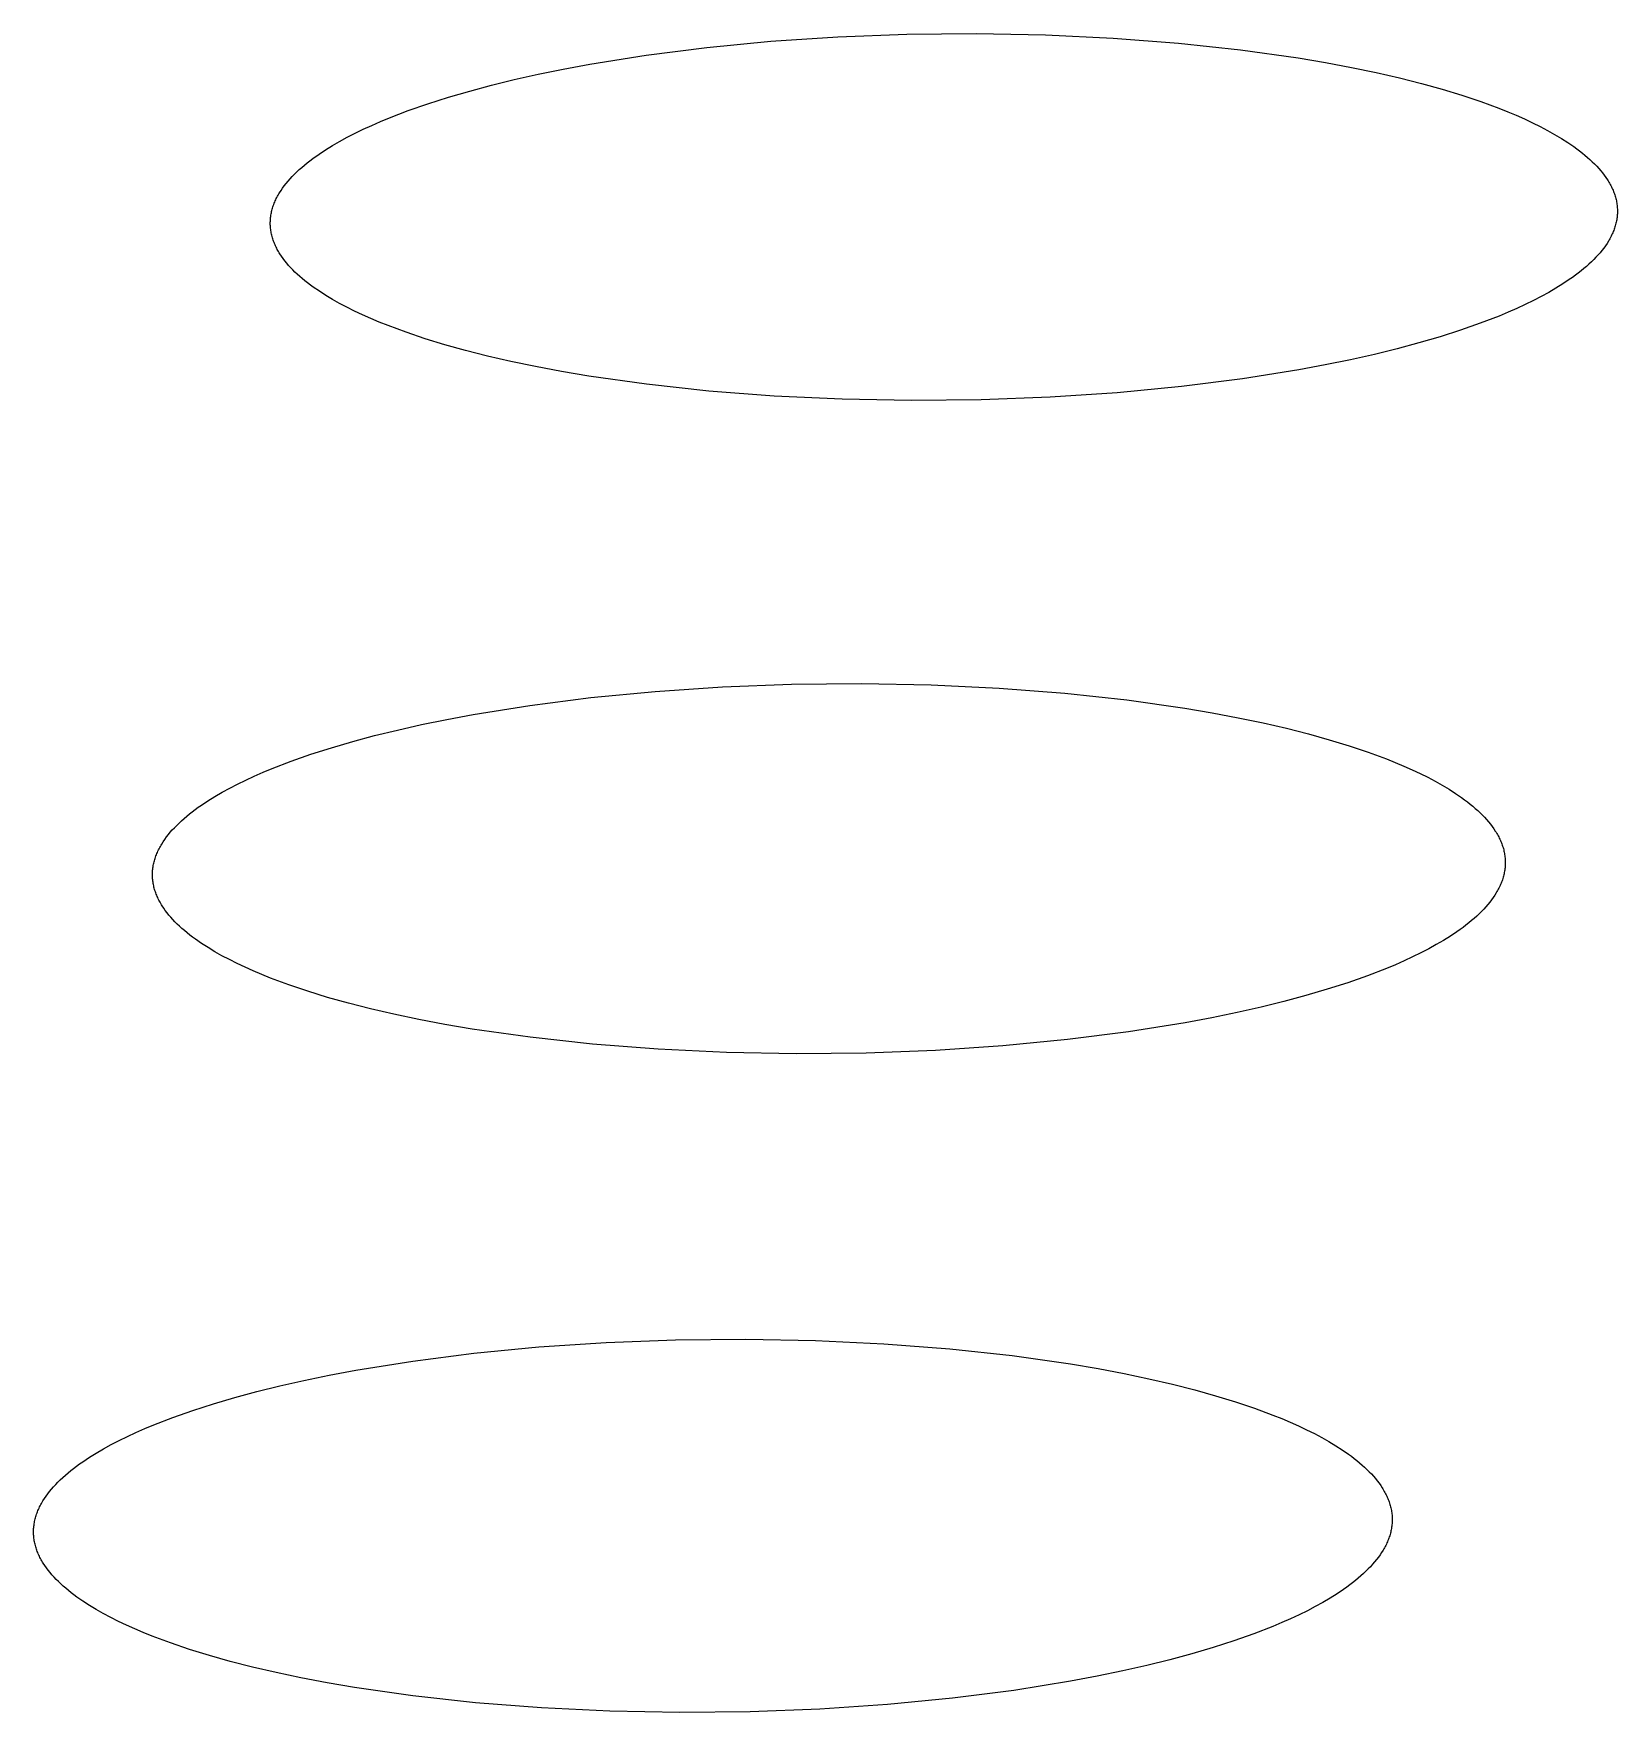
# Model space of a CAD drawing. Header units: millimetres. Extents: x -987 to 2591, y -102 to 2398.
# Drawn here: x -26.55 to -19.51, y 726.05 to 733.51 of the extents above; entities that cross this region are included whole.
import ezdxf

# ---------------------------------------------------------------- set-up
doc = ezdxf.new("R2010")
doc.units = ezdxf.units.MM
doc.header["$MEASUREMENT"] = 0
doc.layers.add('Utwórz2D linie widoczne', color=7, linetype='Continuous', true_color=0x000000)

msp = doc.modelspace()

# ---------------------------------------------------------------- linework, layer by layer
at = {"layer": 'Utwórz2D linie widoczne'}
for p, q in [((-23.5585, 733.4503), (-23.2729, 733.4777)), ((-23.2729, 733.4777), (-22.975, 733.4975)), ((-22.975, 733.4975), (-22.6689, 733.5091)), ((-22.6689, 733.5091), (-22.3595, 733.5122)), ((-22.3595, 733.5122), (-22.0515, 733.5065)), ((-22.0515, 733.5065), (-21.75, 733.4923)), ((-21.75, 733.4923), (-21.4595, 733.4699)), ((-21.4595, 733.4699), (-21.184, 733.4401)), ((-24.0787, 733.3761), (-23.8281, 733.4161)), ((-23.8281, 733.4161), (-23.5585, 733.4503)), ((-21.184, 733.4401), (-20.9269, 733.4037)), ((-20.9269, 733.4037), (-20.8061, 733.3833)), ((-24.4149, 733.3074), (-24.3084, 733.3313)), ((-24.3084, 733.3313), (-24.1963, 733.3542)), ((-24.1963, 733.3542), (-24.0787, 733.3761)), ((-20.8061, 733.3833), (-20.6908, 733.3616)), ((-20.6908, 733.3616), (-20.5811, 733.3387)), ((-20.5811, 733.3387), (-20.4773, 733.3149)), ((-20.4773, 733.3149), (-20.3793, 733.2901)), ((-24.7069, 733.2294), (-24.6126, 733.2568)), ((-24.6126, 733.2568), (-24.5157, 733.2827)), ((-24.5157, 733.2827), (-24.4149, 733.3074)), ((-20.3793, 733.2901), (-20.2873, 733.2646)), ((-20.2873, 733.2646), (-20.1997, 733.238)), ((-24.9694, 733.1376), (-24.8858, 733.1697)), ((-24.8858, 733.1697), (-24.7981, 733.2003)), ((-24.7981, 733.2003), (-24.7069, 733.2294)), ((-20.1997, 733.238), (-20.1153, 733.2097)), ((-20.1153, 733.2097), (-20.0344, 733.18)), ((-20.0344, 733.18), (-19.9955, 733.1645)), ((-25.0862, 733.0867), (-25.0485, 733.1041)), ((-25.0485, 733.1041), (-25.0095, 733.121)), ((-25.0095, 733.121), (-24.9694, 733.1376)), ((-19.9955, 733.1645), (-19.9577, 733.1487)), ((-19.9577, 733.1487), (-19.921, 733.1325)), ((-19.921, 733.1325), (-19.8855, 733.1159)), ((-19.8855, 733.1159), (-19.8513, 733.099)), ((-19.8513, 733.099), (-19.8184, 733.0817)), ((-25.2232, 733.0142), (-25.1911, 733.0328)), ((-25.1911, 733.0328), (-25.1575, 733.0511)), ((-25.1575, 733.0511), (-25.1225, 733.0691)), ((-25.1225, 733.0691), (-25.0862, 733.0867)), ((-19.8184, 733.0817), (-19.7869, 733.0641)), ((-19.7869, 733.0641), (-19.7568, 733.0461)), ((-19.7568, 733.0461), (-19.7282, 733.0279)), ((-19.7282, 733.0279), (-19.7011, 733.0093)), ((-25.3357, 732.9371), (-25.3231, 732.947)), ((-25.3231, 732.947), (-25.31, 732.9568)), ((-25.31, 732.9568), (-25.2827, 732.9762)), ((-25.2827, 732.9762), (-25.2538, 732.9954)), ((-25.2538, 732.9954), (-25.2232, 733.0142)), ((-19.7011, 733.0093), (-19.6882, 733)), ((-19.6882, 733), (-19.6756, 732.9905)), ((-19.6756, 732.9905), (-19.6635, 732.981)), ((-19.6635, 732.981), (-19.6518, 732.9714)), ((-19.6518, 732.9714), (-19.6405, 732.9617)), ((-19.6405, 732.9617), (-19.6296, 732.952)), ((-19.6296, 732.952), (-19.6192, 732.9422)), ((-19.6192, 732.9422), (-19.6092, 732.9324)), ((-25.4115, 732.8666), (-25.402, 732.8768)), ((-25.402, 732.8768), (-25.3921, 732.887)), ((-25.3921, 732.887), (-25.3817, 732.8971)), ((-25.3817, 732.8971), (-25.3709, 732.9072)), ((-25.3709, 732.9072), (-25.3596, 732.9172)), ((-25.3596, 732.9172), (-25.3479, 732.9272)), ((-25.3479, 732.9272), (-25.3357, 732.9371)), ((-19.6092, 732.9324), (-19.5996, 732.9225)), ((-19.5996, 732.9225), (-19.5905, 732.9125)), ((-19.5905, 732.9125), (-19.5819, 732.9025)), ((-19.5819, 732.9025), (-19.5737, 732.8925)), ((-19.5737, 732.8925), (-19.5659, 732.8824)), ((-19.5659, 732.8824), (-19.5587, 732.8722)), ((-19.5587, 732.8722), (-19.5519, 732.862)), ((-25.4674, 732.7889), (-25.4645, 732.7941)), ((-25.4645, 732.7941), (-25.4615, 732.7994)), ((-25.4615, 732.7994), (-25.4584, 732.8046)), ((-25.4584, 732.8046), (-25.4518, 732.815)), ((-25.4518, 732.815), (-25.4447, 732.8254)), ((-25.4447, 732.8254), (-25.4371, 732.8358)), ((-25.4371, 732.8358), (-25.429, 732.8461)), ((-25.429, 732.8461), (-25.4205, 732.8564)), ((-25.4205, 732.8564), (-25.4115, 732.8666)), ((-19.5519, 732.862), (-19.5486, 732.8569)), ((-19.5486, 732.8569), (-19.5455, 732.8518)), ((-19.5455, 732.8518), (-19.5425, 732.8466)), ((-19.5425, 732.8466), (-19.5397, 732.8415)), ((-19.5397, 732.8415), (-19.5369, 732.8363)), ((-19.5369, 732.8363), (-19.5343, 732.8312)), ((-19.5343, 732.8312), (-19.5318, 732.826)), ((-19.5318, 732.826), (-19.5294, 732.8208)), ((-19.5294, 732.8208), (-19.5272, 732.8157)), ((-19.5272, 732.8157), (-19.525, 732.8105)), ((-19.525, 732.8105), (-19.523, 732.8053)), ((-19.523, 732.8053), (-19.5211, 732.8)), ((-19.5211, 732.8), (-19.5193, 732.7948)), ((-19.5193, 732.7948), (-19.5177, 732.7896)), ((-25.4947, 732.7152), (-25.4936, 732.7205)), ((-25.4936, 732.7205), (-25.4923, 732.7258)), ((-25.4923, 732.7258), (-25.4909, 732.7311)), ((-25.4909, 732.7311), (-25.4894, 732.7363)), ((-25.4894, 732.7363), (-25.4878, 732.7416)), ((-25.4878, 732.7416), (-25.486, 732.7469)), ((-25.486, 732.7469), (-25.4841, 732.7522)), ((-25.4841, 732.7522), (-25.4821, 732.7574)), ((-25.4821, 732.7574), (-25.48, 732.7627)), ((-25.48, 732.7627), (-25.4777, 732.7679)), ((-25.4777, 732.7679), (-25.4753, 732.7732)), ((-25.4753, 732.7732), (-25.4728, 732.7784)), ((-25.4728, 732.7784), (-25.4702, 732.7837)), ((-25.4702, 732.7837), (-25.4674, 732.7889)), ((-19.5177, 732.7896), (-19.5161, 732.7844)), ((-19.5161, 732.7844), (-19.5147, 732.7792)), ((-19.5147, 732.7792), (-19.5135, 732.7739)), ((-19.5135, 732.7739), (-19.5123, 732.7687)), ((-19.5123, 732.7687), (-19.5113, 732.7634)), ((-19.5113, 732.7634), (-19.5104, 732.7582)), ((-19.5104, 732.7582), (-19.5096, 732.7529)), ((-19.5096, 732.7529), (-19.5089, 732.7476)), ((-19.5089, 732.7476), (-19.5084, 732.7424)), ((-19.5084, 732.7424), (-19.508, 732.7371)), ((-19.508, 732.7371), (-19.5077, 732.7318)), ((-19.5077, 732.7318), (-19.5076, 732.7266)), ((-19.5076, 732.7266), (-19.5075, 732.7213)), ((-19.5075, 732.7213), (-19.5076, 732.716)), ((-25.4994, 732.673), (-25.4992, 732.6783)), ((-25.4994, 732.6677), (-25.4994, 732.673)), ((-25.4993, 732.6624), (-25.4994, 732.6677)), ((-25.499, 732.6572), (-25.4993, 732.6624)), ((-25.4992, 732.6783), (-25.499, 732.6835)), ((-25.499, 732.6835), (-25.4986, 732.6888)), ((-25.4987, 732.6519), (-25.499, 732.6572)), ((-25.4982, 732.6466), (-25.4987, 732.6519)), ((-25.4986, 732.6888), (-25.4981, 732.6941)), ((-25.4976, 732.6414), (-25.4982, 732.6466)), ((-25.4981, 732.6941), (-25.4974, 732.6994)), ((-25.4974, 732.6994), (-25.4967, 732.7047)), ((-25.4967, 732.7047), (-25.4958, 732.71)), ((-25.4958, 732.71), (-25.4947, 732.7152)), ((-19.5202, 732.6474), (-19.5221, 732.6421)), ((-19.5185, 732.6527), (-19.5202, 732.6474)), ((-19.5169, 732.6579), (-19.5185, 732.6527)), ((-19.5155, 732.6632), (-19.5169, 732.6579)), ((-19.5141, 732.6685), (-19.5155, 732.6632)), ((-19.5129, 732.6738), (-19.5141, 732.6685)), ((-19.5118, 732.6791), (-19.5129, 732.6738)), ((-19.5108, 732.6843), (-19.5118, 732.6791)), ((-19.51, 732.6896), (-19.5108, 732.6843)), ((-19.5093, 732.6949), (-19.51, 732.6896)), ((-19.5087, 732.7002), (-19.5093, 732.6949)), ((-19.5082, 732.7055), (-19.5087, 732.7002)), ((-19.5078, 732.7107), (-19.5082, 732.7055)), ((-19.5076, 732.716), (-19.5078, 732.7107)), ((-25.4969, 732.6361), (-25.4976, 732.6414)), ((-25.496, 732.6309), (-25.4969, 732.6361)), ((-25.495, 732.6256), (-25.496, 732.6309)), ((-25.4939, 732.6204), (-25.495, 732.6256)), ((-25.4927, 732.6151), (-25.4939, 732.6204)), ((-25.4913, 732.6099), (-25.4927, 732.6151)), ((-25.4898, 732.6046), (-25.4913, 732.6099)), ((-25.4882, 732.5994), (-25.4898, 732.6046)), ((-25.4865, 732.5942), (-25.4882, 732.5994)), ((-25.4846, 732.589), (-25.4865, 732.5942)), ((-25.4827, 732.5838), (-25.4846, 732.589)), ((-25.4806, 732.5786), (-25.4827, 732.5838)), ((-25.4784, 732.5734), (-25.4806, 732.5786)), ((-25.476, 732.5682), (-25.4784, 732.5734)), ((-25.4736, 732.563), (-25.476, 732.5682)), ((-19.5609, 732.5688), (-19.5684, 732.5585)), ((-19.5539, 732.5792), (-19.5609, 732.5688)), ((-19.5474, 732.5897), (-19.5539, 732.5792)), ((-19.5443, 732.5949), (-19.5474, 732.5897)), ((-19.5413, 732.6001), (-19.5443, 732.5949)), ((-19.5385, 732.6054), (-19.5413, 732.6001)), ((-19.5358, 732.6106), (-19.5385, 732.6054)), ((-19.5332, 732.6158), (-19.5358, 732.6106)), ((-19.5307, 732.6211), (-19.5332, 732.6158)), ((-19.5284, 732.6263), (-19.5307, 732.6211)), ((-19.5262, 732.6316), (-19.5284, 732.6263)), ((-19.5241, 732.6369), (-19.5262, 732.6316)), ((-19.5221, 732.6421), (-19.5241, 732.6369)), ((-25.471, 732.5579), (-25.4736, 732.563)), ((-25.4683, 732.5527), (-25.471, 732.5579)), ((-25.4655, 732.5476), (-25.4683, 732.5527)), ((-25.4625, 732.5424), (-25.4655, 732.5476)), ((-25.4594, 732.5373), (-25.4625, 732.5424)), ((-25.4563, 732.5322), (-25.4594, 732.5373)), ((-25.4496, 732.522), (-25.4563, 732.5322)), ((-25.4424, 732.5118), (-25.4496, 732.522)), ((-25.4347, 732.5017), (-25.4424, 732.5118)), ((-25.4266, 732.4916), (-25.4347, 732.5017)), ((-19.6233, 732.497), (-19.634, 732.487)), ((-19.613, 732.5072), (-19.6233, 732.497)), ((-19.6031, 732.5174), (-19.613, 732.5072)), ((-19.5937, 732.5276), (-19.6031, 732.5174)), ((-19.5848, 732.5378), (-19.5937, 732.5276)), ((-19.5764, 732.5481), (-19.5848, 732.5378)), ((-19.5684, 732.5585), (-19.5764, 732.5481)), ((-25.418, 732.4816), (-25.4266, 732.4916)), ((-25.409, 732.4717), (-25.418, 732.4816)), ((-25.3995, 732.4617), (-25.409, 732.4717)), ((-25.3896, 732.4519), (-25.3995, 732.4617)), ((-25.3792, 732.4421), (-25.3896, 732.4519)), ((-25.3684, 732.4324), (-25.3792, 732.4421)), ((-25.3572, 732.4227), (-25.3684, 732.4324)), ((-25.3456, 732.4131), (-25.3572, 732.4227)), ((-19.7079, 732.4276), (-19.7217, 732.4179)), ((-19.6945, 732.4373), (-19.7079, 732.4276)), ((-19.6815, 732.4471), (-19.6945, 732.4373)), ((-19.669, 732.457), (-19.6815, 732.4471)), ((-19.6569, 732.4669), (-19.669, 732.457)), ((-19.6453, 732.4769), (-19.6569, 732.4669)), ((-19.634, 732.487), (-19.6453, 732.4769)), ((-25.3335, 732.4035), (-25.3456, 732.4131)), ((-25.321, 732.3941), (-25.3335, 732.4035)), ((-25.3082, 732.3847), (-25.321, 732.3941)), ((-25.2812, 732.3661), (-25.3082, 732.3847)), ((-25.2527, 732.3478), (-25.2812, 732.3661)), ((-25.2227, 732.3298), (-25.2527, 732.3478)), ((-19.8129, 732.3611), (-19.8464, 732.3428)), ((-19.7809, 732.3798), (-19.8129, 732.3611)), ((-19.7505, 732.3987), (-19.7809, 732.3798)), ((-19.7217, 732.4179), (-19.7505, 732.3987)), ((-25.1913, 732.3122), (-25.2227, 732.3298)), ((-25.1585, 732.2949), (-25.1913, 732.3122)), ((-25.1244, 732.2779), (-25.1585, 732.2949)), ((-25.089, 732.2613), (-25.1244, 732.2779)), ((-19.994, 732.2727), (-20.0341, 732.2561)), ((-19.9552, 732.2897), (-19.994, 732.2727)), ((-19.9176, 732.3071), (-19.9552, 732.2897)), ((-19.8813, 732.3248), (-19.9176, 732.3071)), ((-19.8464, 732.3428), (-19.8813, 732.3248)), ((-25.0524, 732.245), (-25.089, 732.2613)), ((-25.0146, 732.2291), (-25.0524, 732.245)), ((-24.9758, 732.2136), (-25.0146, 732.2291)), ((-24.895, 732.1838), (-24.9758, 732.2136)), ((-20.1176, 732.2239), (-20.2052, 732.1932)), ((-20.0341, 732.2561), (-20.1176, 732.2239)), ((-24.8106, 732.1555), (-24.895, 732.1838)), ((-24.7231, 732.1287), (-24.8106, 732.1555)), ((-24.6311, 732.1031), (-24.7231, 732.1287)), ((-20.3906, 732.1365), (-20.4875, 732.1106)), ((-20.2964, 732.1641), (-20.3906, 732.1365)), ((-20.2052, 732.1932), (-20.2964, 732.1641)), ((-24.5331, 732.0783), (-24.6311, 732.1031)), ((-24.4292, 732.0543), (-24.5331, 732.0783)), ((-24.3195, 732.0314), (-24.4292, 732.0543)), ((-20.695, 732.0618), (-20.8072, 732.0388)), ((-20.5884, 732.0858), (-20.695, 732.0618)), ((-20.4875, 732.1106), (-20.5884, 732.0858)), ((-24.204, 732.0096), (-24.3195, 732.0314)), ((-24.083, 731.9891), (-24.204, 732.0096)), ((-23.8255, 731.9525), (-24.083, 731.9891)), ((-21.1758, 731.9767), (-21.4458, 731.9423)), ((-20.9248, 732.0169), (-21.1758, 731.9767)), ((-20.8072, 732.0388), (-20.9248, 732.0169)), ((-23.5495, 731.9226), (-23.8255, 731.9525)), ((-23.2584, 731.9002), (-23.5495, 731.9226)), ((-22.9562, 731.8859), (-23.2584, 731.9002)), ((-21.732, 731.9148), (-22.0306, 731.8949)), ((-21.4458, 731.9423), (-21.732, 731.9148)), ((-22.6476, 731.8802), (-22.9562, 731.8859)), ((-22.3374, 731.8832), (-22.6476, 731.8802)), ((-22.0306, 731.8949), (-22.3374, 731.8832)), ((-24.3446, 730.525), (-24.0739, 730.5594)), ((-24.0739, 730.5594), (-23.7871, 730.5871)), ((-23.7871, 730.5871), (-23.4879, 730.6071)), ((-23.4879, 730.6071), (-23.1805, 730.6188)), ((-23.1805, 730.6188), (-22.8697, 730.6219)), ((-22.8697, 730.6219), (-22.5605, 730.6161)), ((-22.5605, 730.6161), (-22.2577, 730.6018)), ((-22.2577, 730.6018), (-21.966, 730.5793)), ((-21.966, 730.5793), (-21.6894, 730.5492)), ((-24.7145, 730.4626), (-24.5964, 730.4846)), ((-24.5964, 730.4846), (-24.3446, 730.525)), ((-21.6894, 730.5492), (-21.4312, 730.5125)), ((-21.4312, 730.5125), (-21.3099, 730.4919)), ((-21.3099, 730.4919), (-21.1941, 730.47)), ((-25.0354, 730.3904), (-24.934, 730.4153)), ((-24.934, 730.4153), (-24.8271, 730.4394)), ((-24.8271, 730.4394), (-24.7145, 730.4626)), ((-21.1941, 730.47), (-21.084, 730.447)), ((-21.084, 730.447), (-20.9797, 730.4229)), ((-20.9797, 730.4229), (-20.8813, 730.3979)), ((-25.319, 730.3074), (-25.2274, 730.3367)), ((-25.2274, 730.3367), (-25.1327, 730.3644)), ((-25.1327, 730.3644), (-25.0354, 730.3904)), ((-20.8813, 730.3979), (-20.789, 730.3722)), ((-20.789, 730.3722), (-20.701, 730.3453)), ((-20.701, 730.3453), (-20.6162, 730.3169)), ((-25.491, 730.2441), (-25.407, 730.2765)), ((-25.407, 730.2765), (-25.319, 730.3074)), ((-20.6162, 730.3169), (-20.5351, 730.2868)), ((-20.5351, 730.2868), (-20.496, 730.2712)), ((-20.496, 730.2712), (-20.458, 730.2553)), ((-20.458, 730.2553), (-20.4212, 730.2389)), ((-25.6449, 730.175), (-25.6083, 730.1928)), ((-25.6083, 730.1928), (-25.5705, 730.2103)), ((-25.5705, 730.2103), (-25.5314, 730.2274)), ((-25.5314, 730.2274), (-25.491, 730.2441)), ((-20.4212, 730.2389), (-20.3856, 730.2222)), ((-20.3856, 730.2222), (-20.3512, 730.2051)), ((-20.3512, 730.2051), (-20.3182, 730.1877)), ((-20.3182, 730.1877), (-20.2865, 730.17)), ((-25.7767, 730.1006), (-25.746, 730.1197)), ((-25.746, 730.1197), (-25.7138, 730.1384)), ((-25.7138, 730.1384), (-25.6801, 730.1569)), ((-25.6801, 730.1569), (-25.6449, 730.175)), ((-20.2865, 730.17), (-20.2563, 730.1519)), ((-20.2563, 730.1519), (-20.2276, 730.1335)), ((-20.2276, 730.1335), (-20.2004, 730.1148)), ((-20.2004, 730.1148), (-20.1874, 730.1053)), ((-20.1874, 730.1053), (-20.1749, 730.0957)), ((-25.8831, 730.0219), (-25.8713, 730.0319)), ((-25.8713, 730.0319), (-25.859, 730.0419)), ((-25.859, 730.0419), (-25.8464, 730.0519)), ((-25.8464, 730.0519), (-25.8333, 730.0617)), ((-25.8333, 730.0617), (-25.8198, 730.0716)), ((-25.8198, 730.0716), (-25.8058, 730.0813)), ((-25.8058, 730.0813), (-25.7767, 730.1006)), ((-20.1749, 730.0957), (-20.1627, 730.0861)), ((-20.1627, 730.0861), (-20.1509, 730.0765)), ((-20.1509, 730.0765), (-20.1396, 730.0667)), ((-20.1396, 730.0667), (-20.1287, 730.0569)), ((-20.1287, 730.0569), (-20.1182, 730.0471)), ((-20.1182, 730.0471), (-20.1082, 730.0371)), ((-20.1082, 730.0371), (-20.0986, 730.0272)), ((-25.9529, 729.9501), (-25.9443, 729.9605)), ((-25.9443, 729.9605), (-25.9352, 729.9708)), ((-25.9352, 729.9708), (-25.9257, 729.9811)), ((-25.9257, 729.9811), (-25.9157, 729.9914)), ((-25.9157, 729.9914), (-25.9053, 730.0016)), ((-25.9053, 730.0016), (-25.8944, 730.0117)), ((-25.8944, 730.0117), (-25.8831, 730.0219)), ((-20.0986, 730.0272), (-20.0895, 730.0171)), ((-20.0895, 730.0171), (-20.0808, 730.007)), ((-20.0808, 730.007), (-20.0725, 729.9969)), ((-20.0725, 729.9969), (-20.0648, 729.9867)), ((-20.0648, 729.9867), (-20.0575, 729.9765)), ((-20.0575, 729.9765), (-20.0507, 729.9662)), ((-20.0507, 729.9662), (-20.0474, 729.961)), ((-20.0474, 729.961), (-20.0443, 729.9558)), ((-20.0443, 729.9558), (-20.0413, 729.9507)), ((-25.9994, 729.8766), (-25.9969, 729.8819)), ((-25.9969, 729.8819), (-25.9942, 729.8872)), ((-25.9942, 729.8872), (-25.9914, 729.8924)), ((-25.9914, 729.8924), (-25.9885, 729.8977)), ((-25.9885, 729.8977), (-25.9855, 729.903)), ((-25.9855, 729.903), (-25.9824, 729.9083)), ((-25.9824, 729.9083), (-25.9757, 729.9188)), ((-25.9757, 729.9188), (-25.9686, 729.9292)), ((-25.9686, 729.9292), (-25.961, 729.9397)), ((-25.961, 729.9397), (-25.9529, 729.9501)), ((-20.0413, 729.9507), (-20.0385, 729.9455)), ((-20.0385, 729.9455), (-20.0357, 729.9403)), ((-20.0357, 729.9403), (-20.0331, 729.9351)), ((-20.0331, 729.9351), (-20.0306, 729.9299)), ((-20.0306, 729.9299), (-20.0282, 729.9246)), ((-20.0282, 729.9246), (-20.0259, 729.9194)), ((-20.0259, 729.9194), (-20.0238, 729.9142)), ((-20.0238, 729.9142), (-20.0217, 729.9089)), ((-20.0217, 729.9089), (-20.0198, 729.9037)), ((-20.0198, 729.9037), (-20.0181, 729.8984)), ((-20.0181, 729.8984), (-20.0164, 729.8932)), ((-20.0164, 729.8932), (-20.0149, 729.8879)), ((-20.0149, 729.8879), (-20.0135, 729.8826)), ((-20.0135, 729.8826), (-20.0122, 729.8773)), ((-26.0217, 729.8022), (-26.0209, 729.8075)), ((-26.0209, 729.8075), (-26.02, 729.8128)), ((-26.02, 729.8128), (-26.019, 729.8181)), ((-26.019, 729.8181), (-26.0178, 729.8235)), ((-26.0178, 729.8235), (-26.0165, 729.8288)), ((-26.0165, 729.8288), (-26.0151, 729.8341)), ((-26.0151, 729.8341), (-26.0136, 729.8394)), ((-26.0136, 729.8394), (-26.0119, 729.8447)), ((-26.0119, 729.8447), (-26.0102, 729.8501)), ((-26.0102, 729.8501), (-26.0082, 729.8554)), ((-26.0082, 729.8554), (-26.0062, 729.8607)), ((-26.0062, 729.8607), (-26.0041, 729.866)), ((-26.0041, 729.866), (-26.0018, 729.8713)), ((-26.0018, 729.8713), (-25.9994, 729.8766)), ((-20.0122, 729.8773), (-20.011, 729.872)), ((-20.011, 729.872), (-20.01, 729.8667)), ((-20.01, 729.8667), (-20.0091, 729.8614)), ((-20.0091, 729.8614), (-20.0083, 729.8561)), ((-20.0083, 729.8561), (-20.0077, 729.8508)), ((-20.0077, 729.8508), (-20.0071, 729.8455)), ((-20.0069, 729.8083), (-20.0074, 729.803)), ((-20.0071, 729.8455), (-20.0067, 729.8402)), ((-20.0066, 729.8136), (-20.0069, 729.8083)), ((-20.0067, 729.8402), (-20.0064, 729.8349)), ((-20.0064, 729.8189), (-20.0066, 729.8136)), ((-20.0064, 729.8349), (-20.0063, 729.8296)), ((-20.0063, 729.8243), (-20.0064, 729.8189)), ((-20.0063, 729.8296), (-20.0063, 729.8243)), ((-26.0237, 729.7702), (-26.0236, 729.7755)), ((-26.0236, 729.7649), (-26.0237, 729.7702)), ((-26.0236, 729.7755), (-26.0235, 729.7809)), ((-26.0233, 729.7596), (-26.0236, 729.7649)), ((-26.0235, 729.7809), (-26.0232, 729.7862)), ((-26.023, 729.7543), (-26.0233, 729.7596)), ((-26.0232, 729.7862), (-26.0228, 729.7915)), ((-26.0225, 729.7489), (-26.023, 729.7543)), ((-26.0228, 729.7915), (-26.0223, 729.7968)), ((-26.0219, 729.7436), (-26.0225, 729.7489)), ((-26.0223, 729.7968), (-26.0217, 729.8022)), ((-26.0211, 729.7383), (-26.0219, 729.7436)), ((-26.0203, 729.733), (-26.0211, 729.7383)), ((-26.0193, 729.7277), (-26.0203, 729.733)), ((-20.025, 729.7338), (-20.0273, 729.7285)), ((-20.0229, 729.7391), (-20.025, 729.7338)), ((-20.0209, 729.7444), (-20.0229, 729.7391)), ((-20.0191, 729.7497), (-20.0209, 729.7444)), ((-20.0174, 729.755), (-20.0191, 729.7497)), ((-20.0157, 729.7604), (-20.0174, 729.755)), ((-20.0143, 729.7657), (-20.0157, 729.7604)), ((-20.0129, 729.771), (-20.0143, 729.7657)), ((-20.0117, 729.7763), (-20.0129, 729.771)), ((-20.0106, 729.7816), (-20.0117, 729.7763)), ((-20.0096, 729.787), (-20.0106, 729.7816)), ((-20.0087, 729.7923), (-20.0096, 729.787)), ((-20.008, 729.7976), (-20.0087, 729.7923)), ((-20.0074, 729.803), (-20.008, 729.7976)), ((-26.0182, 729.7225), (-26.0193, 729.7277)), ((-26.0169, 729.7172), (-26.0182, 729.7225)), ((-26.0156, 729.7119), (-26.0169, 729.7172)), ((-26.0141, 729.7066), (-26.0156, 729.7119)), ((-26.0125, 729.7013), (-26.0141, 729.7066)), ((-26.0108, 729.6961), (-26.0125, 729.7013)), ((-26.0089, 729.6908), (-26.0108, 729.6961)), ((-26.0069, 729.6856), (-26.0089, 729.6908)), ((-26.0048, 729.6803), (-26.0069, 729.6856)), ((-26.0026, 729.6751), (-26.0048, 729.6803)), ((-26.0003, 729.6699), (-26.0026, 729.6751)), ((-25.9978, 729.6647), (-26.0003, 729.6699)), ((-25.9952, 729.6594), (-25.9978, 729.6647)), ((-25.9925, 729.6542), (-25.9952, 729.6594)), ((-20.0675, 729.66), (-20.0755, 729.6496)), ((-20.06, 729.6705), (-20.0675, 729.66)), ((-20.0529, 729.681), (-20.06, 729.6705)), ((-20.0464, 729.6915), (-20.0529, 729.681)), ((-20.0433, 729.6968), (-20.0464, 729.6915)), ((-20.0403, 729.702), (-20.0433, 729.6968)), ((-20.0374, 729.7073), (-20.0403, 729.702)), ((-20.0347, 729.7126), (-20.0374, 729.7073)), ((-20.0321, 729.7179), (-20.0347, 729.7126)), ((-20.0296, 729.7232), (-20.0321, 729.7179)), ((-20.0273, 729.7285), (-20.0296, 729.7232)), ((-25.9897, 729.6491), (-25.9925, 729.6542)), ((-25.9867, 729.6439), (-25.9897, 729.6491)), ((-25.9836, 729.6387), (-25.9867, 729.6439)), ((-25.9805, 729.6335), (-25.9836, 729.6387)), ((-25.9737, 729.6232), (-25.9805, 729.6335)), ((-25.9665, 729.613), (-25.9737, 729.6232)), ((-25.9588, 729.6028), (-25.9665, 729.613)), ((-25.9507, 729.5926), (-25.9588, 729.6028)), ((-25.9421, 729.5825), (-25.9507, 729.5926)), ((-25.933, 729.5725), (-25.9421, 729.5825)), ((-20.1335, 729.5879), (-20.1448, 729.5778)), ((-20.1227, 729.5981), (-20.1335, 729.5879)), ((-20.1123, 729.6083), (-20.1227, 729.5981)), ((-20.1024, 729.6186), (-20.1123, 729.6083)), ((-20.093, 729.6289), (-20.1024, 729.6186)), ((-20.084, 729.6392), (-20.093, 729.6289)), ((-20.0755, 729.6496), (-20.084, 729.6392)), ((-25.9235, 729.5625), (-25.933, 729.5725)), ((-25.9136, 729.5525), (-25.9235, 729.5625)), ((-25.9032, 729.5427), (-25.9136, 729.5525)), ((-25.8923, 729.5328), (-25.9032, 729.5427)), ((-25.8811, 729.5231), (-25.8923, 729.5328)), ((-25.8694, 729.5134), (-25.8811, 729.5231)), ((-25.8573, 729.5038), (-25.8694, 729.5134)), ((-20.2216, 729.5182), (-20.2505, 729.4989)), ((-20.2077, 729.528), (-20.2216, 729.5182)), ((-20.1942, 729.5378), (-20.2077, 729.528)), ((-20.1812, 729.5477), (-20.1942, 729.5378)), ((-20.1686, 729.5577), (-20.1812, 729.5477)), ((-20.1565, 729.5677), (-20.1686, 729.5577)), ((-20.1448, 729.5778), (-20.1565, 729.5677)), ((-25.8448, 729.4942), (-25.8573, 729.5038)), ((-25.8318, 729.4847), (-25.8448, 729.4942)), ((-25.8048, 729.466), (-25.8318, 729.4847)), ((-25.7762, 729.4476), (-25.8048, 729.466)), ((-25.7461, 729.4294), (-25.7762, 729.4476)), ((-20.3468, 729.4425), (-20.3819, 729.4244)), ((-20.3132, 729.461), (-20.3468, 729.4425)), ((-20.2811, 729.4798), (-20.3132, 729.461)), ((-20.2505, 729.4989), (-20.2811, 729.4798)), ((-25.7145, 729.4116), (-25.7461, 729.4294)), ((-25.6816, 729.3942), (-25.7145, 729.4116)), ((-25.6474, 729.3771), (-25.6816, 729.3942)), ((-25.6118, 729.3603), (-25.6474, 729.3771)), ((-25.5751, 729.3439), (-25.6118, 729.3603)), ((-20.4952, 729.3719), (-20.5354, 729.3551)), ((-20.4561, 729.389), (-20.4952, 729.3719)), ((-20.4184, 729.4065), (-20.4561, 729.389)), ((-20.3819, 729.4244), (-20.4184, 729.4065)), ((-25.5371, 729.3279), (-25.5751, 729.3439)), ((-25.4981, 729.3123), (-25.5371, 729.3279)), ((-25.4171, 729.2821), (-25.4981, 729.3123)), ((-20.7073, 729.2917), (-20.7989, 729.2623)), ((-20.6193, 729.3226), (-20.7073, 729.2917)), ((-20.5354, 729.3551), (-20.6193, 729.3226)), ((-25.3324, 729.2536), (-25.4171, 729.2821)), ((-25.2444, 729.2266), (-25.3324, 729.2536)), ((-25.1521, 729.2008), (-25.2444, 729.2266)), ((-20.8935, 729.2345), (-20.9908, 729.2083)), ((-20.7989, 729.2623), (-20.8935, 729.2345)), ((-25.0537, 729.1758), (-25.1521, 729.2008)), ((-24.9494, 729.1516), (-25.0537, 729.1758)), ((-24.8392, 729.1285), (-24.9494, 729.1516)), ((-21.3119, 729.1359), (-21.4301, 729.1138)), ((-21.1992, 729.1592), (-21.3119, 729.1359)), ((-21.0922, 729.1833), (-21.1992, 729.1592)), ((-20.9908, 729.2083), (-21.0922, 729.1833)), ((-24.7233, 729.1065), (-24.8392, 729.1285)), ((-24.6018, 729.0858), (-24.7233, 729.1065)), ((-24.3432, 729.0489), (-24.6018, 729.0858)), ((-21.6822, 729.0733), (-21.9534, 729.0387)), ((-21.4301, 729.1138), (-21.6822, 729.0733)), ((-24.0661, 729.0187), (-24.3432, 729.0489)), ((-23.7737, 728.9961), (-24.0661, 729.0187)), ((-23.4703, 728.9817), (-23.7737, 728.9961)), ((-22.5407, 728.9908), (-22.8488, 728.979)), ((-22.2408, 729.0109), (-22.5407, 728.9908)), ((-21.9534, 729.0387), (-22.2408, 729.0109)), ((-23.1603, 728.9759), (-23.4703, 728.9817)), ((-22.8488, 728.979), (-23.1603, 728.9759)), ((-24.8656, 727.6092), (-24.5937, 727.6439)), ((-24.5937, 727.6439), (-24.3057, 727.6718)), ((-24.3057, 727.6718), (-24.0051, 727.692)), ((-24.0051, 727.692), (-23.6965, 727.7038)), ((-23.6965, 727.7038), (-23.3844, 727.7069)), ((-23.3844, 727.7069), (-23.0738, 727.7011)), ((-23.0738, 727.7011), (-22.7698, 727.6866)), ((-22.7698, 727.6866), (-22.4768, 727.6639)), ((-22.4768, 727.6639), (-22.199, 727.6336)), ((-25.2371, 727.5462), (-25.1185, 727.5685)), ((-25.1185, 727.5685), (-24.8656, 727.6092)), ((-22.199, 727.6336), (-21.9398, 727.5965)), ((-21.9398, 727.5965), (-21.8179, 727.5758)), ((-21.8179, 727.5758), (-21.7017, 727.5537)), ((-25.5594, 727.4735), (-25.4576, 727.4986)), ((-25.4576, 727.4986), (-25.3502, 727.5229)), ((-25.3502, 727.5229), (-25.2371, 727.5462)), ((-21.7017, 727.5537), (-21.5911, 727.5305)), ((-21.5911, 727.5305), (-21.4864, 727.5062)), ((-21.4864, 727.5062), (-21.3877, 727.481)), ((-25.8443, 727.3897), (-25.7523, 727.4192)), ((-25.7523, 727.4192), (-25.6571, 727.4472)), ((-25.6571, 727.4472), (-25.5594, 727.4735)), ((-21.3877, 727.481), (-21.2949, 727.4551)), ((-21.2949, 727.4551), (-21.2066, 727.428)), ((-21.2066, 727.428), (-21.1215, 727.3993)), ((-26.0171, 727.3259), (-25.9328, 727.3586)), ((-25.9328, 727.3586), (-25.8443, 727.3897)), ((-21.1215, 727.3993), (-21.04, 727.369)), ((-21.04, 727.369), (-21.0008, 727.3533)), ((-21.0008, 727.3533), (-20.9626, 727.3371)), ((-26.1717, 727.2562), (-26.135, 727.2742)), ((-26.135, 727.2742), (-26.0969, 727.2918)), ((-26.0969, 727.2918), (-26.0576, 727.309)), ((-26.0576, 727.309), (-26.0171, 727.3259)), ((-20.9626, 727.3371), (-20.9257, 727.3207)), ((-20.9257, 727.3207), (-20.8899, 727.3038)), ((-20.8899, 727.3038), (-20.8554, 727.2866)), ((-20.8554, 727.2866), (-20.8223, 727.269)), ((-20.8223, 727.269), (-20.7905, 727.2511)), ((-26.3042, 727.1812), (-26.2733, 727.2004)), ((-26.2733, 727.2004), (-26.2409, 727.2193)), ((-26.2409, 727.2193), (-26.207, 727.2379)), ((-26.207, 727.2379), (-26.1717, 727.2562)), ((-20.7905, 727.2511), (-20.7602, 727.2329)), ((-20.7602, 727.2329), (-20.7313, 727.2143)), ((-20.7313, 727.2143), (-20.7041, 727.1954)), ((-20.7041, 727.1954), (-20.691, 727.1859)), ((-26.3992, 727.1119), (-26.3869, 727.122)), ((-26.3869, 727.122), (-26.3741, 727.132)), ((-26.3741, 727.132), (-26.361, 727.142)), ((-26.361, 727.142), (-26.3474, 727.1519)), ((-26.3474, 727.1519), (-26.3334, 727.1617)), ((-26.3334, 727.1617), (-26.3042, 727.1812)), ((-20.691, 727.1859), (-20.6784, 727.1763)), ((-20.6784, 727.1763), (-20.6662, 727.1666)), ((-20.6662, 727.1666), (-20.6544, 727.1568)), ((-20.6544, 727.1568), (-20.643, 727.147)), ((-20.643, 727.147), (-20.632, 727.1371)), ((-20.632, 727.1371), (-20.6215, 727.1272)), ((-20.6215, 727.1272), (-20.6115, 727.1172)), ((-26.4725, 727.0398), (-26.4635, 727.0503)), ((-26.4635, 727.0503), (-26.4539, 727.0607)), ((-26.4539, 727.0607), (-26.4439, 727.071)), ((-26.4439, 727.071), (-26.4334, 727.0813)), ((-26.4334, 727.0813), (-26.4224, 727.0915)), ((-26.4224, 727.0915), (-26.411, 727.1017)), ((-26.411, 727.1017), (-26.3992, 727.1119)), ((-20.6115, 727.1172), (-20.6018, 727.1071)), ((-20.6018, 727.1071), (-20.5927, 727.097)), ((-20.5927, 727.097), (-20.584, 727.0868)), ((-20.584, 727.0868), (-20.5757, 727.0766)), ((-20.5757, 727.0766), (-20.5679, 727.0663)), ((-20.5679, 727.0663), (-20.5606, 727.056)), ((-20.5606, 727.056), (-20.5537, 727.0456)), ((-20.5537, 727.0456), (-20.5505, 727.0404)), ((-26.5227, 726.9659), (-26.5199, 726.9712)), ((-26.5199, 726.9712), (-26.517, 726.9765)), ((-26.517, 726.9765), (-26.514, 726.9819)), ((-26.514, 726.9819), (-26.5108, 726.9872)), ((-26.5108, 726.9872), (-26.5041, 726.9978)), ((-26.5041, 726.9978), (-26.497, 727.0083)), ((-26.497, 727.0083), (-26.4893, 727.0189)), ((-26.4893, 727.0189), (-26.4812, 727.0294)), ((-26.4812, 727.0294), (-26.4725, 727.0398)), ((-20.5505, 727.0404), (-20.5474, 727.0352)), ((-20.5474, 727.0352), (-20.5444, 727.0299)), ((-20.5444, 727.0299), (-20.5415, 727.0247)), ((-20.5415, 727.0247), (-20.5387, 727.0195)), ((-20.5387, 727.0195), (-20.5361, 727.0142)), ((-20.5361, 727.0142), (-20.5336, 727.009)), ((-20.5336, 727.009), (-20.5312, 727.0037)), ((-20.5312, 727.0037), (-20.5289, 726.9984)), ((-20.5289, 726.9984), (-20.5268, 726.9931)), ((-20.5268, 726.9931), (-20.5247, 726.9879)), ((-20.5247, 726.9879), (-20.5228, 726.9826)), ((-20.5228, 726.9826), (-20.521, 726.9773)), ((-20.521, 726.9773), (-20.5194, 726.9719)), ((-20.5194, 726.9719), (-20.5179, 726.9666)), ((-26.5487, 726.8909), (-26.5476, 726.8963)), ((-26.5476, 726.8963), (-26.5465, 726.9017)), ((-26.5465, 726.9017), (-26.5452, 726.907)), ((-26.5452, 726.907), (-26.5438, 726.9124)), ((-26.5438, 726.9124), (-26.5422, 726.9178)), ((-26.5422, 726.9178), (-26.5406, 726.9231)), ((-26.5406, 726.9231), (-26.5388, 726.9285)), ((-26.5388, 726.9285), (-26.5369, 726.9338)), ((-26.5369, 726.9338), (-26.5348, 726.9392)), ((-26.5348, 726.9392), (-26.5327, 726.9445)), ((-26.5327, 726.9445), (-26.5304, 726.9499)), ((-26.5304, 726.9499), (-26.5279, 726.9552)), ((-26.5279, 726.9552), (-26.5254, 726.9606)), ((-26.5254, 726.9606), (-26.5227, 726.9659)), ((-20.5179, 726.9666), (-20.5164, 726.9613)), ((-20.5164, 726.9613), (-20.5152, 726.956)), ((-20.5152, 726.956), (-20.514, 726.9506)), ((-20.514, 726.9506), (-20.513, 726.9453)), ((-20.513, 726.9453), (-20.5121, 726.94)), ((-20.5121, 726.94), (-20.5113, 726.9346)), ((-20.5113, 726.9346), (-20.5106, 726.9293)), ((-20.5106, 726.9293), (-20.5101, 726.9239)), ((-20.5101, 726.9239), (-20.5097, 726.9185)), ((-20.5097, 726.9185), (-20.5094, 726.9132)), ((-20.5094, 726.8971), (-20.5096, 726.8917)), ((-20.5094, 726.9132), (-20.5093, 726.9078)), ((-20.5093, 726.9025), (-20.5094, 726.8971)), ((-20.5093, 726.9078), (-20.5093, 726.9025)), ((-26.5524, 726.8533), (-26.5522, 726.8587)), ((-26.5524, 726.8479), (-26.5524, 726.8533)), ((-26.5523, 726.8426), (-26.5524, 726.8479)), ((-26.5521, 726.8372), (-26.5523, 726.8426)), ((-26.5522, 726.8587), (-26.552, 726.8641)), ((-26.5517, 726.8319), (-26.5521, 726.8372)), ((-26.552, 726.8641), (-26.5516, 726.8694)), ((-26.5512, 726.8265), (-26.5517, 726.8319)), ((-26.5516, 726.8694), (-26.551, 726.8748)), ((-26.5506, 726.8212), (-26.5512, 726.8265)), ((-26.551, 726.8748), (-26.5504, 726.8802)), ((-26.5499, 726.8158), (-26.5506, 726.8212)), ((-26.5504, 726.8802), (-26.5496, 726.8855)), ((-26.5496, 726.8855), (-26.5487, 726.8909)), ((-20.5241, 726.8219), (-20.5261, 726.8166)), ((-20.5222, 726.8273), (-20.5241, 726.8219)), ((-20.5205, 726.8326), (-20.5222, 726.8273)), ((-20.5188, 726.838), (-20.5205, 726.8326)), ((-20.5173, 726.8434), (-20.5188, 726.838)), ((-20.516, 726.8487), (-20.5173, 726.8434)), ((-20.5147, 726.8541), (-20.516, 726.8487)), ((-20.5136, 726.8595), (-20.5147, 726.8541)), ((-20.5126, 726.8649), (-20.5136, 726.8595)), ((-20.5118, 726.8702), (-20.5126, 726.8649)), ((-20.511, 726.8756), (-20.5118, 726.8702)), ((-20.5104, 726.881), (-20.511, 726.8756)), ((-20.5099, 726.8863), (-20.5104, 726.881)), ((-20.5096, 726.8917), (-20.5099, 726.8863)), ((-26.549, 726.8105), (-26.5499, 726.8158)), ((-26.548, 726.8051), (-26.549, 726.8105)), ((-26.5469, 726.7998), (-26.548, 726.8051)), ((-26.5457, 726.7944), (-26.5469, 726.7998)), ((-26.5443, 726.7891), (-26.5457, 726.7944)), ((-26.5429, 726.7838), (-26.5443, 726.7891)), ((-26.5412, 726.7785), (-26.5429, 726.7838)), ((-26.5395, 726.7732), (-26.5412, 726.7785)), ((-26.5377, 726.7679), (-26.5395, 726.7732)), ((-26.5357, 726.7626), (-26.5377, 726.7679)), ((-26.5336, 726.7573), (-26.5357, 726.7626)), ((-26.5313, 726.752), (-26.5336, 726.7573)), ((-26.529, 726.7467), (-26.5313, 726.752)), ((-26.5265, 726.7415), (-26.529, 726.7467)), ((-20.5633, 726.7474), (-20.5709, 726.7368)), ((-20.5562, 726.758), (-20.5633, 726.7474)), ((-20.5496, 726.7686), (-20.5562, 726.758)), ((-20.5465, 726.7739), (-20.5496, 726.7686)), ((-20.5435, 726.7792), (-20.5465, 726.7739)), ((-20.5407, 726.7845), (-20.5435, 726.7792)), ((-20.5379, 726.7898), (-20.5407, 726.7845)), ((-20.5353, 726.7952), (-20.5379, 726.7898)), ((-20.5328, 726.8005), (-20.5353, 726.7952)), ((-20.5304, 726.8059), (-20.5328, 726.8005)), ((-20.5282, 726.8112), (-20.5304, 726.8059)), ((-20.5261, 726.8166), (-20.5282, 726.8112)), ((-26.5239, 726.7362), (-26.5265, 726.7415)), ((-26.5212, 726.731), (-26.5239, 726.7362)), ((-26.5184, 726.7258), (-26.5212, 726.731)), ((-26.5154, 726.7205), (-26.5184, 726.7258)), ((-26.5123, 726.7153), (-26.5154, 726.7205)), ((-26.5091, 726.7101), (-26.5123, 726.7153)), ((-26.5024, 726.6997), (-26.5091, 726.7101)), ((-26.4951, 726.6894), (-26.5024, 726.6997)), ((-26.4874, 726.6791), (-26.4951, 726.6894)), ((-26.4793, 726.6689), (-26.4874, 726.6791)), ((-20.6263, 726.6743), (-20.6372, 726.6641)), ((-20.6159, 726.6847), (-20.6263, 726.6743)), ((-20.606, 726.695), (-20.6159, 726.6847)), ((-20.5965, 726.7054), (-20.606, 726.695)), ((-20.5875, 726.7158), (-20.5965, 726.7054)), ((-20.5789, 726.7263), (-20.5875, 726.7158)), ((-20.5709, 726.7368), (-20.5789, 726.7263)), ((-26.4706, 726.6587), (-26.4793, 726.6689)), ((-26.4615, 726.6485), (-26.4706, 726.6587)), ((-26.452, 726.6384), (-26.4615, 726.6485)), ((-26.442, 726.6284), (-26.452, 726.6384)), ((-26.4316, 726.6185), (-26.442, 726.6284)), ((-26.4207, 726.6086), (-26.4316, 726.6185)), ((-26.4094, 726.5987), (-26.4207, 726.6086)), ((-26.3977, 726.5889), (-26.4094, 726.5987)), ((-20.7118, 726.6037), (-20.7257, 726.5938)), ((-20.6982, 726.6136), (-20.7118, 726.6037)), ((-20.6852, 726.6236), (-20.6982, 726.6136)), ((-20.6725, 726.6336), (-20.6852, 726.6236)), ((-20.6603, 726.6437), (-20.6725, 726.6336)), ((-20.6485, 726.6539), (-20.6603, 726.6437)), ((-20.6372, 726.6641), (-20.6485, 726.6539)), ((-26.3855, 726.5792), (-26.3977, 726.5889)), ((-26.373, 726.5696), (-26.3855, 726.5792)), ((-26.36, 726.56), (-26.373, 726.5696)), ((-26.3328, 726.5411), (-26.36, 726.56)), ((-26.3041, 726.5225), (-26.3328, 726.5411)), ((-26.2739, 726.5042), (-26.3041, 726.5225)), ((-20.8178, 726.5361), (-20.8516, 726.5175)), ((-20.7855, 726.5551), (-20.8178, 726.5361)), ((-20.7548, 726.5743), (-20.7855, 726.5551)), ((-20.7257, 726.5938), (-20.7548, 726.5743)), ((-26.2423, 726.4863), (-26.2739, 726.5042)), ((-26.2092, 726.4687), (-26.2423, 726.4863)), ((-26.1748, 726.4514), (-26.2092, 726.4687)), ((-26.1391, 726.4345), (-26.1748, 726.4514)), ((-20.9614, 726.4635), (-21.0006, 726.4462)), ((-20.9234, 726.4811), (-20.9614, 726.4635)), ((-20.8868, 726.4991), (-20.9234, 726.4811)), ((-20.8516, 726.5175), (-20.8868, 726.4991)), ((-26.1022, 726.418), (-26.1391, 726.4345)), ((-26.0642, 726.4019), (-26.1022, 726.418)), ((-26.025, 726.3861), (-26.0642, 726.4019)), ((-25.9436, 726.3557), (-26.025, 726.3861)), ((-21.1253, 726.3965), (-21.2137, 726.3653)), ((-21.041, 726.4293), (-21.1253, 726.3965)), ((-21.0006, 726.4462), (-21.041, 726.4293)), ((-25.8585, 726.3269), (-25.9436, 726.3557)), ((-25.7703, 726.2997), (-25.8585, 726.3269)), ((-25.6775, 726.2737), (-25.7703, 726.2997)), ((-21.4008, 726.3076), (-21.4985, 726.2813)), ((-21.3057, 726.3357), (-21.4008, 726.3076)), ((-21.2137, 726.3653), (-21.3057, 726.3357)), ((-25.5788, 726.2484), (-25.6775, 726.2737)), ((-25.474, 726.224), (-25.5788, 726.2484)), ((-25.3634, 726.2007), (-25.474, 726.224)), ((-21.7078, 726.2317), (-21.821, 726.2082)), ((-21.6003, 726.256), (-21.7078, 726.2317)), ((-21.4985, 726.2813), (-21.6003, 726.256)), ((-25.247, 726.1786), (-25.3634, 726.2007)), ((-25.125, 726.1577), (-25.247, 726.1786)), ((-24.8653, 726.1205), (-25.125, 726.1577)), ((-21.9397, 726.1859), (-22.1929, 726.145)), ((-21.821, 726.2082), (-21.9397, 726.1859)), ((-24.587, 726.09), (-24.8653, 726.1205)), ((-24.2935, 726.0672), (-24.587, 726.09)), ((-22.7539, 726.0821), (-23.0551, 726.0619)), ((-22.4653, 726.1101), (-22.7539, 726.0821)), ((-22.1929, 726.145), (-22.4653, 726.1101)), ((-23.9887, 726.0527), (-24.2935, 726.0672)), ((-23.6774, 726.0469), (-23.9887, 726.0527)), ((-23.3646, 726.05), (-23.6774, 726.0469)), ((-23.0551, 726.0619), (-23.3646, 726.05))]:
    msp.add_line(p, q, dxfattribs=at)

doc.saveas('drawing.dxf')
